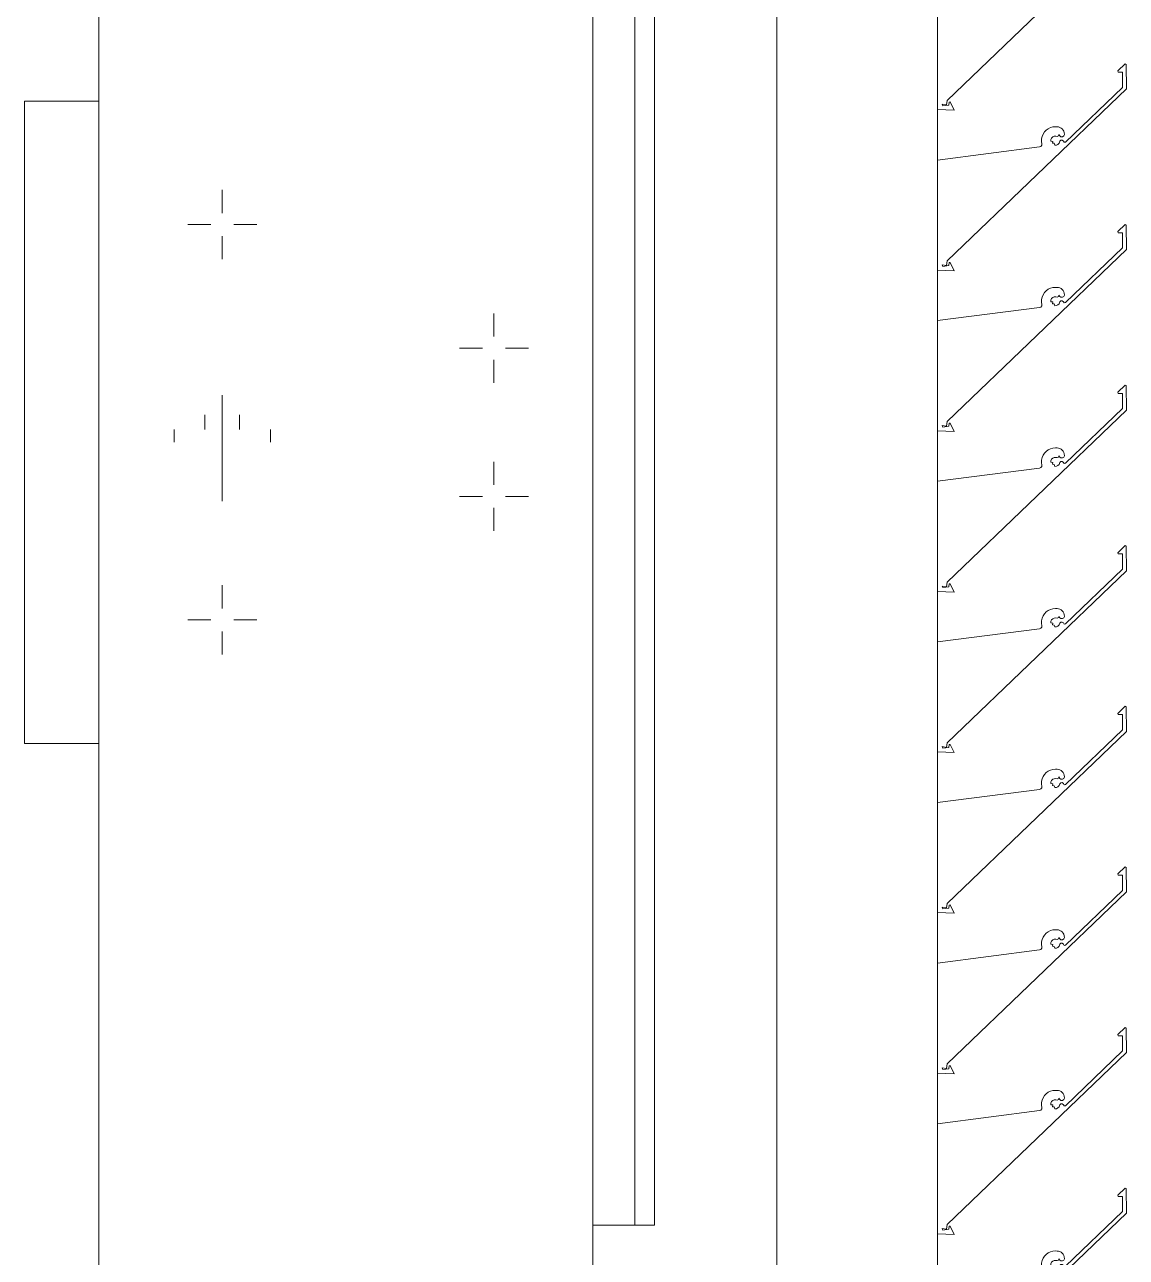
# Model space of a CAD drawing. Header units: millimetres. Extents: x -220592 to 404889, y -217665 to 38245.
# Drawn here: x 7829.876 to 7834.336, y -48116.195 to -48111.206 of the extents above; entities that cross this region are included whole.
import ezdxf

# ---------------------------------------------------------------- set-up
doc = ezdxf.new("R2010")
doc.units = ezdxf.units.MM
doc.linetypes.add('XKITLINE00', pattern=[0])
doc.linetypes.add('XKITLINE02', pattern=[4, 2, -2])
doc.layers.add('Bolt', color=7, linetype='Continuous', lineweight=0)
doc.layers.add('Part', color=7, linetype='Continuous', lineweight=0)

# ---------------------------------------------------------------- blocks, each defined once
blk = doc.blocks.new('*A15046')
at = {"layer": 'Part', "color": 7, "linetype": 'XKITLINE00', "lineweight": 0}
for p, q in [((92.53, 356.643483), (92.53, 93.899527)), ((94.53, 93.899527), (94.53, 244.699959))]:
    blk.add_line(p, q, dxfattribs=at)
blk = doc.blocks.new('*A15521')
at = {"layer": 'Part', "color": 7, "linetype": 'XKITLINE00', "lineweight": 0}
for p, q in [((95.275304, 90.50547), (95.275304, 107.265356)), ((95.925304, 90.50547), (95.925304, 107.265356))]:
    blk.add_line(p, q, dxfattribs=at)
blk = doc.blocks.new('*A15522')
at = {"layer": 'Part', "color": 7, "linetype": 'XKITLINE00', "lineweight": 0}
for p, q in [((96.684794, 98.200681), (96.656145, 98.171793)), ((96.689475, 98.198213), (96.684794, 98.200681)), ((96.690028, 98.099062), (96.689475, 98.198213)), ((96.656145, 98.171793), (96.65723, 98.166872)), ((96.65723, 98.166872), (96.67465, 98.166775)), ((96.67465, 98.166775), (96.674993, 98.105429)), ((95.964906, 97.402816), (96.690028, 98.099062)), ((96.674993, 98.105429), (96.443977, 97.884026)), ((96.373725, 97.93816), (96.365409, 97.932182)), ((96.382988, 97.942533), (96.373725, 97.93816)), ((96.392889, 97.945156), (96.382988, 97.942533)), ((96.403102, 97.945941), (96.392889, 97.945156)), ((96.409901, 97.945843), (96.403102, 97.945941)), ((96.415629, 97.945207), (96.409901, 97.945843)), ((96.42113, 97.943488), (96.415629, 97.945207)), ((96.4262, 97.940748), (96.42113, 97.943488)), ((96.430653, 97.93709), (96.4262, 97.940748)), ((96.434325, 97.932647), (96.430653, 97.93709)), ((96.346452, 97.896816), (96.346077, 97.88658)), ((96.346077, 97.88658), (96.347563, 97.876446)), ((96.348675, 97.906815), (96.346452, 97.896816)), ((96.352673, 97.916245), (96.348675, 97.906815)), ((96.358313, 97.924795), (96.352673, 97.916245)), ((96.365409, 97.932182), (96.358313, 97.924795)), ((96.38407, 97.88798), (96.384639, 97.894464)), ((96.391775, 97.886874), (96.38407, 97.88798)), ((96.384639, 97.894464), (96.387441, 97.900338)), ((96.387441, 97.900338), (96.392123, 97.90486)), ((96.390606, 97.879814), (96.391775, 97.886874)), ((96.392123, 97.90486), (96.398091, 97.907458)), ((96.398091, 97.907458), (96.404591, 97.907802)), ((96.404591, 97.907802), (96.410509, 97.906897)), ((96.410509, 97.906897), (96.41532, 97.909304)), ((96.41532, 97.909304), (96.41735, 97.914285)), ((96.41735, 97.914285), (96.420292, 97.908813)), ((96.420622, 97.887052), (96.417508, 97.879478)), ((96.420292, 97.908813), (96.425448, 97.905595)), ((96.424805, 97.891209), (96.420622, 97.887052)), ((96.430699, 97.891415), (96.424805, 97.891209)), ((96.425448, 97.905595), (96.431526, 97.905607)), ((96.435163, 97.887561), (96.430699, 97.891415)), ((96.431526, 97.905607), (96.43667, 97.908844)), ((96.437079, 97.927584), (96.434325, 97.932647)), ((96.438818, 97.882934), (96.435163, 97.887561)), ((96.43667, 97.908844), (96.43931, 97.914318)), ((96.438814, 97.922088), (96.437079, 97.927584)), ((96.43931, 97.914318), (96.438814, 97.922088)), ((96.443977, 97.884026), (96.438818, 97.882934)), ((96.339112, 97.864182), (95.925304, 97.811178)), ((96.344187, 97.866372), (96.339112, 97.864182)), ((96.347324, 97.870924), (96.344187, 97.866372)), ((96.347563, 97.876446), (96.347324, 97.870924)), ((96.397771, 97.87887), (96.390606, 97.879814)), ((96.400093, 97.87148), (96.397771, 97.87887)), ((96.406765, 97.871902), (96.400093, 97.87148)), ((96.412841, 97.874692), (96.406765, 97.871902)), ((96.417508, 97.879478), (96.412841, 97.874692)), ((95.944993, 97.387177), (95.962009, 97.384273)), ((95.947029, 97.380604), (95.944993, 97.387177)), ((95.962009, 97.384273), (95.964906, 97.402816)), ((95.972141, 97.395935), (95.972012, 97.383744)), ((95.977264, 97.396347), (95.972141, 97.395935)), ((95.992799, 97.36286), (95.977264, 97.396347)), ((95.925304, 97.365474), (95.992799, 97.36286)), ((95.972012, 97.383744), (95.947029, 97.380604))]:
    blk.add_line(p, q, dxfattribs=at)
blk = doc.blocks.new('*A15523')
at = {"layer": 'Part', "color": 7, "linetype": 'XKITLINE00', "lineweight": 0}
for p, q in [((96.684794, 98.850681), (96.656145, 98.821793)), ((96.689475, 98.848213), (96.684794, 98.850681)), ((96.690028, 98.749062), (96.689475, 98.848213)), ((96.656145, 98.821793), (96.65723, 98.816872)), ((96.65723, 98.816872), (96.67465, 98.816775)), ((96.67465, 98.816775), (96.674993, 98.755429)), ((95.964906, 98.052816), (96.690028, 98.749062)), ((96.674993, 98.755429), (96.443977, 98.534026)), ((96.365409, 98.582182), (96.358313, 98.574795)), ((96.373725, 98.58816), (96.365409, 98.582182)), ((96.382988, 98.592533), (96.373725, 98.58816)), ((96.392889, 98.595156), (96.382988, 98.592533)), ((96.403102, 98.595941), (96.392889, 98.595156)), ((96.409901, 98.595843), (96.403102, 98.595941)), ((96.415629, 98.595207), (96.409901, 98.595843)), ((96.42113, 98.593488), (96.415629, 98.595207)), ((96.4262, 98.590748), (96.42113, 98.593488)), ((96.430653, 98.58709), (96.4262, 98.590748)), ((96.434325, 98.582647), (96.430653, 98.58709)), ((96.437079, 98.577584), (96.434325, 98.582647)), ((96.346452, 98.546816), (96.346077, 98.53658)), ((96.346077, 98.53658), (96.347563, 98.526446)), ((96.348675, 98.556815), (96.346452, 98.546816)), ((96.352673, 98.566245), (96.348675, 98.556815)), ((96.358313, 98.574795), (96.352673, 98.566245)), ((96.38407, 98.53798), (96.384639, 98.544464)), ((96.391775, 98.536874), (96.38407, 98.53798)), ((96.384639, 98.544464), (96.387441, 98.550338)), ((96.387441, 98.550338), (96.392123, 98.55486)), ((96.390606, 98.529814), (96.391775, 98.536874)), ((96.392123, 98.55486), (96.398091, 98.557458)), ((96.398091, 98.557458), (96.404591, 98.557802)), ((96.404591, 98.557802), (96.410509, 98.556897)), ((96.410509, 98.556897), (96.41532, 98.559304)), ((96.41532, 98.559304), (96.41735, 98.564285)), ((96.41735, 98.564285), (96.420292, 98.558813)), ((96.420622, 98.537052), (96.417508, 98.529478)), ((96.420292, 98.558813), (96.425448, 98.555595)), ((96.424805, 98.541209), (96.420622, 98.537052)), ((96.430699, 98.541415), (96.424805, 98.541209)), ((96.425448, 98.555595), (96.431526, 98.555607)), ((96.435163, 98.537561), (96.430699, 98.541415)), ((96.431526, 98.555607), (96.43667, 98.558844)), ((96.438818, 98.532934), (96.435163, 98.537561)), ((96.43667, 98.558844), (96.43931, 98.564318)), ((96.438814, 98.572088), (96.437079, 98.577584)), ((96.43931, 98.564318), (96.438814, 98.572088)), ((96.443977, 98.534026), (96.438818, 98.532934)), ((96.339112, 98.514182), (95.925304, 98.461178)), ((96.344187, 98.516372), (96.339112, 98.514182)), ((96.347324, 98.520924), (96.344187, 98.516372)), ((96.347563, 98.526446), (96.347324, 98.520924)), ((96.397771, 98.52887), (96.390606, 98.529814)), ((96.400093, 98.52148), (96.397771, 98.52887)), ((96.406765, 98.521902), (96.400093, 98.52148)), ((96.412841, 98.524692), (96.406765, 98.521902)), ((96.417508, 98.529478), (96.412841, 98.524692)), ((95.944993, 98.037177), (95.962009, 98.034273)), ((95.947029, 98.030604), (95.944993, 98.037177)), ((95.972012, 98.033744), (95.947029, 98.030604)), ((95.962009, 98.034273), (95.964906, 98.052816)), ((95.972141, 98.045935), (95.972012, 98.033744)), ((95.977264, 98.046347), (95.972141, 98.045935)), ((95.992799, 98.01286), (95.977264, 98.046347)), ((95.925304, 98.015474), (95.992799, 98.01286))]:
    blk.add_line(p, q, dxfattribs=at)
blk = doc.blocks.new('*A15524')
at = {"layer": 'Part', "color": 7, "linetype": 'XKITLINE00', "lineweight": 0}
for p, q in [((96.684794, 99.500681), (96.656145, 99.471793)), ((96.689475, 99.498213), (96.684794, 99.500681)), ((96.690028, 99.399062), (96.689475, 99.498213)), ((96.656145, 99.471793), (96.65723, 99.466872)), ((96.65723, 99.466872), (96.67465, 99.466775)), ((96.67465, 99.466775), (96.674993, 99.405429)), ((95.964906, 98.702816), (96.690028, 99.399062)), ((96.674993, 99.405429), (96.443977, 99.184026)), ((96.365409, 99.232182), (96.358313, 99.224795)), ((96.373725, 99.23816), (96.365409, 99.232182)), ((96.382988, 99.242533), (96.373725, 99.23816)), ((96.392889, 99.245156), (96.382988, 99.242533)), ((96.403102, 99.245941), (96.392889, 99.245156)), ((96.409901, 99.245843), (96.403102, 99.245941)), ((96.415629, 99.245207), (96.409901, 99.245843)), ((96.42113, 99.243488), (96.415629, 99.245207)), ((96.4262, 99.240748), (96.42113, 99.243488)), ((96.430653, 99.23709), (96.4262, 99.240748)), ((96.434325, 99.232647), (96.430653, 99.23709)), ((96.437079, 99.227584), (96.434325, 99.232647)), ((96.346452, 99.196816), (96.346077, 99.18658)), ((96.346077, 99.18658), (96.347563, 99.176446)), ((96.348675, 99.206815), (96.346452, 99.196816)), ((96.352673, 99.216245), (96.348675, 99.206815)), ((96.358313, 99.224795), (96.352673, 99.216245)), ((96.38407, 99.18798), (96.384639, 99.194464)), ((96.391775, 99.186874), (96.38407, 99.18798)), ((96.384639, 99.194464), (96.387441, 99.200338)), ((96.387441, 99.200338), (96.392123, 99.20486)), ((96.390606, 99.179814), (96.391775, 99.186874)), ((96.392123, 99.20486), (96.398091, 99.207458)), ((96.398091, 99.207458), (96.404591, 99.207802)), ((96.404591, 99.207802), (96.410509, 99.206897)), ((96.410509, 99.206897), (96.41532, 99.209304)), ((96.41532, 99.209304), (96.41735, 99.214285)), ((96.41735, 99.214285), (96.420292, 99.208813)), ((96.420622, 99.187052), (96.417508, 99.179478)), ((96.420292, 99.208813), (96.425448, 99.205595)), ((96.424805, 99.191209), (96.420622, 99.187052)), ((96.430699, 99.191415), (96.424805, 99.191209)), ((96.425448, 99.205595), (96.431526, 99.205607)), ((96.435163, 99.187561), (96.430699, 99.191415)), ((96.431526, 99.205607), (96.43667, 99.208844)), ((96.438818, 99.182934), (96.435163, 99.187561)), ((96.43667, 99.208844), (96.43931, 99.214318)), ((96.438814, 99.222088), (96.437079, 99.227584)), ((96.43931, 99.214318), (96.438814, 99.222088)), ((96.443977, 99.184026), (96.438818, 99.182934)), ((96.339112, 99.164182), (95.925304, 99.111178)), ((96.344187, 99.166372), (96.339112, 99.164182)), ((96.347324, 99.170924), (96.344187, 99.166372)), ((96.347563, 99.176446), (96.347324, 99.170924)), ((96.397771, 99.17887), (96.390606, 99.179814)), ((96.400093, 99.17148), (96.397771, 99.17887)), ((96.406765, 99.171902), (96.400093, 99.17148)), ((96.412841, 99.174692), (96.406765, 99.171902)), ((96.417508, 99.179478), (96.412841, 99.174692)), ((95.944993, 98.687177), (95.962009, 98.684273)), ((95.947029, 98.680604), (95.944993, 98.687177)), ((95.972012, 98.683744), (95.947029, 98.680604)), ((95.962009, 98.684273), (95.964906, 98.702816)), ((95.972141, 98.695935), (95.972012, 98.683744)), ((95.977264, 98.696347), (95.972141, 98.695935)), ((95.992799, 98.66286), (95.977264, 98.696347)), ((95.925304, 98.665474), (95.992799, 98.66286))]:
    blk.add_line(p, q, dxfattribs=at)
blk = doc.blocks.new('*A15556')
at = {"layer": 'Part', "color": 7, "linetype": 'XKITLINE00', "lineweight": 0}
for p, q in [((94.700136, 94.15), (94.700136, 121.4)), ((94.780136, 94.15), (94.780136, 121.4)), ((94.53, 94.15), (94.780136, 94.15))]:
    blk.add_line(p, q, dxfattribs=at)
blk = doc.blocks.new('*A15560')
at = {"layer": 'Part', "color": 7, "linetype": 'XKITLINE00', "lineweight": 0}
for p, q in [((96.684794, 94.300681), (96.656145, 94.271793)), ((96.689475, 94.298213), (96.684794, 94.300681)), ((96.690028, 94.199062), (96.689475, 94.298213)), ((96.656145, 94.271793), (96.65723, 94.266872)), ((96.65723, 94.266872), (96.67465, 94.266775)), ((96.67465, 94.266775), (96.674993, 94.205429)), ((95.964906, 93.502816), (96.690028, 94.199062)), ((96.674993, 94.205429), (96.443977, 93.984026)), ((96.382988, 94.042533), (96.373725, 94.03816)), ((96.392889, 94.045156), (96.382988, 94.042533)), ((96.403102, 94.045941), (96.392889, 94.045156)), ((96.409901, 94.045843), (96.403102, 94.045941)), ((96.415629, 94.045207), (96.409901, 94.045843)), ((96.42113, 94.043488), (96.415629, 94.045207)), ((96.4262, 94.040748), (96.42113, 94.043488)), ((96.346452, 93.996816), (96.346077, 93.98658)), ((96.348675, 94.006815), (96.346452, 93.996816)), ((96.352673, 94.016245), (96.348675, 94.006815)), ((96.358313, 94.024795), (96.352673, 94.016245)), ((96.365409, 94.032182), (96.358313, 94.024795)), ((96.373725, 94.03816), (96.365409, 94.032182)), ((96.38407, 93.98798), (96.384639, 93.994464)), ((96.384639, 93.994464), (96.387441, 94.000338)), ((96.387441, 94.000338), (96.392123, 94.00486)), ((96.392123, 94.00486), (96.398091, 94.007458)), ((96.398091, 94.007458), (96.404591, 94.007802)), ((96.404591, 94.007802), (96.410509, 94.006897)), ((96.410509, 94.006897), (96.41532, 94.009304)), ((96.41532, 94.009304), (96.41735, 94.014285)), ((96.41735, 94.014285), (96.420292, 94.008813)), ((96.420292, 94.008813), (96.425448, 94.005595)), ((96.425448, 94.005595), (96.431526, 94.005607)), ((96.430653, 94.03709), (96.4262, 94.040748)), ((96.434325, 94.032647), (96.430653, 94.03709)), ((96.431526, 94.005607), (96.43667, 94.008844)), ((96.437079, 94.027584), (96.434325, 94.032647)), ((96.43667, 94.008844), (96.43931, 94.014318)), ((96.438814, 94.022088), (96.437079, 94.027584)), ((96.43931, 94.014318), (96.438814, 94.022088)), ((96.339112, 93.964182), (95.925304, 93.911178)), ((96.344187, 93.966372), (96.339112, 93.964182)), ((96.347324, 93.970924), (96.344187, 93.966372)), ((96.346077, 93.98658), (96.347563, 93.976446)), ((96.347563, 93.976446), (96.347324, 93.970924)), ((96.391775, 93.986874), (96.38407, 93.98798)), ((96.390606, 93.979814), (96.391775, 93.986874)), ((96.397771, 93.97887), (96.390606, 93.979814)), ((96.400093, 93.97148), (96.397771, 93.97887)), ((96.406765, 93.971902), (96.400093, 93.97148)), ((96.412841, 93.974692), (96.406765, 93.971902)), ((96.417508, 93.979478), (96.412841, 93.974692)), ((96.420622, 93.987052), (96.417508, 93.979478)), ((96.424805, 93.991209), (96.420622, 93.987052)), ((96.430699, 93.991415), (96.424805, 93.991209)), ((96.435163, 93.987561), (96.430699, 93.991415)), ((96.438818, 93.982934), (96.435163, 93.987561)), ((96.443977, 93.984026), (96.438818, 93.982934)), ((95.962009, 93.484273), (95.964906, 93.502816)), ((95.972141, 93.495935), (95.972012, 93.483744)), ((95.977264, 93.496347), (95.972141, 93.495935)), ((95.992799, 93.46286), (95.977264, 93.496347)), ((95.925304, 93.465474), (95.992799, 93.46286)), ((95.944993, 93.487177), (95.962009, 93.484273)), ((95.947029, 93.480604), (95.944993, 93.487177)), ((95.972012, 93.483744), (95.947029, 93.480604))]:
    blk.add_line(p, q, dxfattribs=at)
blk = doc.blocks.new('*A15561')
at = {"layer": 'Part', "color": 7, "linetype": 'XKITLINE00', "lineweight": 0}
for p, q in [((96.684794, 94.950681), (96.656145, 94.921793)), ((96.689475, 94.948213), (96.684794, 94.950681)), ((96.690028, 94.849062), (96.689475, 94.948213)), ((96.656145, 94.921793), (96.65723, 94.916872)), ((96.65723, 94.916872), (96.67465, 94.916775)), ((96.67465, 94.916775), (96.674993, 94.855429)), ((95.964906, 94.152816), (96.690028, 94.849062)), ((96.674993, 94.855429), (96.443977, 94.634026)), ((96.382988, 94.692533), (96.373725, 94.68816)), ((96.392889, 94.695156), (96.382988, 94.692533)), ((96.403102, 94.695941), (96.392889, 94.695156)), ((96.409901, 94.695843), (96.403102, 94.695941)), ((96.415629, 94.695207), (96.409901, 94.695843)), ((96.42113, 94.693488), (96.415629, 94.695207)), ((96.4262, 94.690748), (96.42113, 94.693488)), ((96.430653, 94.68709), (96.4262, 94.690748)), ((96.346452, 94.646816), (96.346077, 94.63658)), ((96.348675, 94.656815), (96.346452, 94.646816)), ((96.352673, 94.666245), (96.348675, 94.656815)), ((96.358313, 94.674795), (96.352673, 94.666245)), ((96.365409, 94.682182), (96.358313, 94.674795)), ((96.373725, 94.68816), (96.365409, 94.682182)), ((96.38407, 94.63798), (96.384639, 94.644464)), ((96.384639, 94.644464), (96.387441, 94.650338)), ((96.387441, 94.650338), (96.392123, 94.65486)), ((96.392123, 94.65486), (96.398091, 94.657458)), ((96.398091, 94.657458), (96.404591, 94.657802)), ((96.404591, 94.657802), (96.410509, 94.656897)), ((96.410509, 94.656897), (96.41532, 94.659304)), ((96.41532, 94.659304), (96.41735, 94.664285)), ((96.41735, 94.664285), (96.420292, 94.658813)), ((96.420292, 94.658813), (96.425448, 94.655595)), ((96.424805, 94.641209), (96.420622, 94.637052)), ((96.430699, 94.641415), (96.424805, 94.641209)), ((96.425448, 94.655595), (96.431526, 94.655607)), ((96.434325, 94.682647), (96.430653, 94.68709)), ((96.435163, 94.637561), (96.430699, 94.641415)), ((96.431526, 94.655607), (96.43667, 94.658844)), ((96.437079, 94.677584), (96.434325, 94.682647)), ((96.43667, 94.658844), (96.43931, 94.664318)), ((96.438814, 94.672088), (96.437079, 94.677584)), ((96.43931, 94.664318), (96.438814, 94.672088)), ((96.339112, 94.614182), (95.925304, 94.561178)), ((96.344187, 94.616372), (96.339112, 94.614182)), ((96.347324, 94.620924), (96.344187, 94.616372)), ((96.346077, 94.63658), (96.347563, 94.626446)), ((96.347563, 94.626446), (96.347324, 94.620924)), ((96.391775, 94.636874), (96.38407, 94.63798)), ((96.390606, 94.629814), (96.391775, 94.636874)), ((96.397771, 94.62887), (96.390606, 94.629814)), ((96.400093, 94.62148), (96.397771, 94.62887)), ((96.406765, 94.621902), (96.400093, 94.62148)), ((96.412841, 94.624692), (96.406765, 94.621902)), ((96.417508, 94.629478), (96.412841, 94.624692)), ((96.420622, 94.637052), (96.417508, 94.629478)), ((96.438818, 94.632934), (96.435163, 94.637561)), ((96.443977, 94.634026), (96.438818, 94.632934)), ((95.962009, 94.134273), (95.964906, 94.152816)), ((95.972141, 94.145935), (95.972012, 94.133744)), ((95.977264, 94.146347), (95.972141, 94.145935)), ((95.992799, 94.11286), (95.977264, 94.146347)), ((95.925304, 94.115474), (95.992799, 94.11286)), ((95.944993, 94.137177), (95.962009, 94.134273)), ((95.947029, 94.130604), (95.944993, 94.137177)), ((95.972012, 94.133744), (95.947029, 94.130604))]:
    blk.add_line(p, q, dxfattribs=at)
blk = doc.blocks.new('*A15562')
at = {"layer": 'Part', "color": 7, "linetype": 'XKITLINE00', "lineweight": 0}
for p, q in [((96.684794, 95.600681), (96.656145, 95.571793)), ((96.689475, 95.598213), (96.684794, 95.600681)), ((96.690028, 95.499062), (96.689475, 95.598213)), ((96.656145, 95.571793), (96.65723, 95.566872)), ((96.65723, 95.566872), (96.67465, 95.566775)), ((96.67465, 95.566775), (96.674993, 95.505429)), ((95.964906, 94.802816), (96.690028, 95.499062)), ((96.674993, 95.505429), (96.443977, 95.284026)), ((96.382988, 95.342533), (96.373725, 95.33816)), ((96.392889, 95.345156), (96.382988, 95.342533)), ((96.403102, 95.345941), (96.392889, 95.345156)), ((96.409901, 95.345843), (96.403102, 95.345941)), ((96.415629, 95.345207), (96.409901, 95.345843)), ((96.42113, 95.343488), (96.415629, 95.345207)), ((96.4262, 95.340748), (96.42113, 95.343488)), ((96.430653, 95.33709), (96.4262, 95.340748)), ((96.346452, 95.296816), (96.346077, 95.28658)), ((96.348675, 95.306815), (96.346452, 95.296816)), ((96.352673, 95.316245), (96.348675, 95.306815)), ((96.358313, 95.324795), (96.352673, 95.316245)), ((96.365409, 95.332182), (96.358313, 95.324795)), ((96.373725, 95.33816), (96.365409, 95.332182)), ((96.38407, 95.28798), (96.384639, 95.294464)), ((96.384639, 95.294464), (96.387441, 95.300338)), ((96.387441, 95.300338), (96.392123, 95.30486)), ((96.392123, 95.30486), (96.398091, 95.307458)), ((96.398091, 95.307458), (96.404591, 95.307802)), ((96.404591, 95.307802), (96.410509, 95.306897)), ((96.410509, 95.306897), (96.41532, 95.309304)), ((96.41532, 95.309304), (96.41735, 95.314285)), ((96.41735, 95.314285), (96.420292, 95.308813)), ((96.420292, 95.308813), (96.425448, 95.305595)), ((96.424805, 95.291209), (96.420622, 95.287052)), ((96.430699, 95.291415), (96.424805, 95.291209)), ((96.425448, 95.305595), (96.431526, 95.305607)), ((96.434325, 95.332647), (96.430653, 95.33709)), ((96.435163, 95.287561), (96.430699, 95.291415)), ((96.431526, 95.305607), (96.43667, 95.308844)), ((96.437079, 95.327584), (96.434325, 95.332647)), ((96.43667, 95.308844), (96.43931, 95.314318)), ((96.438814, 95.322088), (96.437079, 95.327584)), ((96.43931, 95.314318), (96.438814, 95.322088)), ((96.339112, 95.264182), (95.925304, 95.211178)), ((96.344187, 95.266372), (96.339112, 95.264182)), ((96.347324, 95.270924), (96.344187, 95.266372)), ((96.346077, 95.28658), (96.347563, 95.276446)), ((96.347563, 95.276446), (96.347324, 95.270924)), ((96.391775, 95.286874), (96.38407, 95.28798)), ((96.390606, 95.279814), (96.391775, 95.286874)), ((96.397771, 95.27887), (96.390606, 95.279814)), ((96.400093, 95.27148), (96.397771, 95.27887)), ((96.406765, 95.271902), (96.400093, 95.27148)), ((96.412841, 95.274692), (96.406765, 95.271902)), ((96.417508, 95.279478), (96.412841, 95.274692)), ((96.420622, 95.287052), (96.417508, 95.279478)), ((96.438818, 95.282934), (96.435163, 95.287561)), ((96.443977, 95.284026), (96.438818, 95.282934)), ((95.962009, 94.784273), (95.964906, 94.802816)), ((95.972141, 94.795935), (95.972012, 94.783744)), ((95.977264, 94.796347), (95.972141, 94.795935)), ((95.992799, 94.76286), (95.977264, 94.796347)), ((95.925304, 94.765474), (95.992799, 94.76286)), ((95.944993, 94.787177), (95.962009, 94.784273)), ((95.947029, 94.780604), (95.944993, 94.787177)), ((95.972012, 94.783744), (95.947029, 94.780604))]:
    blk.add_line(p, q, dxfattribs=at)
blk = doc.blocks.new('*A15563')
at = {"layer": 'Part', "color": 7, "linetype": 'XKITLINE00', "lineweight": 0}
for p, q in [((96.684794, 96.250681), (96.656145, 96.221793)), ((96.689475, 96.248213), (96.684794, 96.250681)), ((96.690028, 96.149062), (96.689475, 96.248213)), ((96.656145, 96.221793), (96.65723, 96.216872)), ((96.65723, 96.216872), (96.67465, 96.216775)), ((96.67465, 96.216775), (96.674993, 96.155429)), ((95.964906, 95.452816), (96.690028, 96.149062)), ((96.674993, 96.155429), (96.443977, 95.934026)), ((96.373725, 95.98816), (96.365409, 95.982182)), ((96.382988, 95.992533), (96.373725, 95.98816)), ((96.392889, 95.995156), (96.382988, 95.992533)), ((96.403102, 95.995941), (96.392889, 95.995156)), ((96.409901, 95.995843), (96.403102, 95.995941)), ((96.415629, 95.995207), (96.409901, 95.995843)), ((96.42113, 95.993488), (96.415629, 95.995207)), ((96.4262, 95.990748), (96.42113, 95.993488)), ((96.430653, 95.98709), (96.4262, 95.990748)), ((96.346452, 95.946816), (96.346077, 95.93658)), ((96.348675, 95.956815), (96.346452, 95.946816)), ((96.352673, 95.966245), (96.348675, 95.956815)), ((96.358313, 95.974795), (96.352673, 95.966245)), ((96.365409, 95.982182), (96.358313, 95.974795)), ((96.38407, 95.93798), (96.384639, 95.944464)), ((96.391775, 95.936874), (96.38407, 95.93798)), ((96.384639, 95.944464), (96.387441, 95.950338)), ((96.387441, 95.950338), (96.392123, 95.95486)), ((96.392123, 95.95486), (96.398091, 95.957458)), ((96.398091, 95.957458), (96.404591, 95.957802)), ((96.404591, 95.957802), (96.410509, 95.956897)), ((96.410509, 95.956897), (96.41532, 95.959304)), ((96.41532, 95.959304), (96.41735, 95.964285)), ((96.41735, 95.964285), (96.420292, 95.958813)), ((96.420292, 95.958813), (96.425448, 95.955595)), ((96.424805, 95.941209), (96.420622, 95.937052)), ((96.430699, 95.941415), (96.424805, 95.941209)), ((96.425448, 95.955595), (96.431526, 95.955607)), ((96.434325, 95.982647), (96.430653, 95.98709)), ((96.435163, 95.937561), (96.430699, 95.941415)), ((96.431526, 95.955607), (96.43667, 95.958844)), ((96.437079, 95.977584), (96.434325, 95.982647)), ((96.438818, 95.932934), (96.435163, 95.937561)), ((96.43667, 95.958844), (96.43931, 95.964318)), ((96.438814, 95.972088), (96.437079, 95.977584)), ((96.43931, 95.964318), (96.438814, 95.972088)), ((96.339112, 95.914182), (95.925304, 95.861178)), ((96.344187, 95.916372), (96.339112, 95.914182)), ((96.347324, 95.920924), (96.344187, 95.916372)), ((96.346077, 95.93658), (96.347563, 95.926446)), ((96.347563, 95.926446), (96.347324, 95.920924)), ((96.390606, 95.929814), (96.391775, 95.936874)), ((96.397771, 95.92887), (96.390606, 95.929814)), ((96.400093, 95.92148), (96.397771, 95.92887)), ((96.406765, 95.921902), (96.400093, 95.92148)), ((96.412841, 95.924692), (96.406765, 95.921902)), ((96.417508, 95.929478), (96.412841, 95.924692)), ((96.420622, 95.937052), (96.417508, 95.929478)), ((96.443977, 95.934026), (96.438818, 95.932934)), ((95.962009, 95.434273), (95.964906, 95.452816)), ((95.972141, 95.445935), (95.972012, 95.433744)), ((95.977264, 95.446347), (95.972141, 95.445935)), ((95.992799, 95.41286), (95.977264, 95.446347)), ((95.925304, 95.415474), (95.992799, 95.41286)), ((95.944993, 95.437177), (95.962009, 95.434273)), ((95.947029, 95.430604), (95.944993, 95.437177)), ((95.972012, 95.433744), (95.947029, 95.430604))]:
    blk.add_line(p, q, dxfattribs=at)
blk = doc.blocks.new('*A15564')
at = {"layer": 'Part', "color": 7, "linetype": 'XKITLINE00', "lineweight": 0}
for p, q in [((96.684794, 96.900681), (96.656145, 96.871793)), ((96.689475, 96.898213), (96.684794, 96.900681)), ((96.690028, 96.799062), (96.689475, 96.898213)), ((96.656145, 96.871793), (96.65723, 96.866872)), ((96.65723, 96.866872), (96.67465, 96.866775)), ((96.67465, 96.866775), (96.674993, 96.805429)), ((95.964906, 96.102816), (96.690028, 96.799062)), ((96.674993, 96.805429), (96.443977, 96.584026)), ((96.373725, 96.63816), (96.365409, 96.632182)), ((96.382988, 96.642533), (96.373725, 96.63816)), ((96.392889, 96.645156), (96.382988, 96.642533)), ((96.403102, 96.645941), (96.392889, 96.645156)), ((96.409901, 96.645843), (96.403102, 96.645941)), ((96.415629, 96.645207), (96.409901, 96.645843)), ((96.42113, 96.643488), (96.415629, 96.645207)), ((96.4262, 96.640748), (96.42113, 96.643488)), ((96.430653, 96.63709), (96.4262, 96.640748)), ((96.434325, 96.632647), (96.430653, 96.63709)), ((96.346452, 96.596816), (96.346077, 96.58658)), ((96.346077, 96.58658), (96.347563, 96.576446)), ((96.348675, 96.606815), (96.346452, 96.596816)), ((96.352673, 96.616245), (96.348675, 96.606815)), ((96.358313, 96.624795), (96.352673, 96.616245)), ((96.365409, 96.632182), (96.358313, 96.624795)), ((96.38407, 96.58798), (96.384639, 96.594464)), ((96.391775, 96.586874), (96.38407, 96.58798)), ((96.384639, 96.594464), (96.387441, 96.600338)), ((96.387441, 96.600338), (96.392123, 96.60486)), ((96.390606, 96.579814), (96.391775, 96.586874)), ((96.392123, 96.60486), (96.398091, 96.607458)), ((96.398091, 96.607458), (96.404591, 96.607802)), ((96.404591, 96.607802), (96.410509, 96.606897)), ((96.410509, 96.606897), (96.41532, 96.609304)), ((96.41532, 96.609304), (96.41735, 96.614285)), ((96.41735, 96.614285), (96.420292, 96.608813)), ((96.420622, 96.587052), (96.417508, 96.579478)), ((96.420292, 96.608813), (96.425448, 96.605595)), ((96.424805, 96.591209), (96.420622, 96.587052)), ((96.430699, 96.591415), (96.424805, 96.591209)), ((96.425448, 96.605595), (96.431526, 96.605607)), ((96.435163, 96.587561), (96.430699, 96.591415)), ((96.431526, 96.605607), (96.43667, 96.608844)), ((96.437079, 96.627584), (96.434325, 96.632647)), ((96.438818, 96.582934), (96.435163, 96.587561)), ((96.43667, 96.608844), (96.43931, 96.614318)), ((96.438814, 96.622088), (96.437079, 96.627584)), ((96.43931, 96.614318), (96.438814, 96.622088)), ((96.339112, 96.564182), (95.925304, 96.511178)), ((96.344187, 96.566372), (96.339112, 96.564182)), ((96.347324, 96.570924), (96.344187, 96.566372)), ((96.347563, 96.576446), (96.347324, 96.570924)), ((96.397771, 96.57887), (96.390606, 96.579814)), ((96.400093, 96.57148), (96.397771, 96.57887)), ((96.406765, 96.571902), (96.400093, 96.57148)), ((96.412841, 96.574692), (96.406765, 96.571902)), ((96.417508, 96.579478), (96.412841, 96.574692)), ((96.443977, 96.584026), (96.438818, 96.582934)), ((95.944993, 96.087177), (95.962009, 96.084273)), ((95.947029, 96.080604), (95.944993, 96.087177)), ((95.962009, 96.084273), (95.964906, 96.102816)), ((95.972141, 96.095935), (95.972012, 96.083744)), ((95.977264, 96.096347), (95.972141, 96.095935)), ((95.992799, 96.06286), (95.977264, 96.096347)), ((95.925304, 96.065474), (95.992799, 96.06286)), ((95.972012, 96.083744), (95.947029, 96.080604))]:
    blk.add_line(p, q, dxfattribs=at)
blk = doc.blocks.new('*A15565')
at = {"layer": 'Part', "color": 7, "linetype": 'XKITLINE00', "lineweight": 0}
for p, q in [((96.684794, 97.550681), (96.656145, 97.521793)), ((96.689475, 97.548213), (96.684794, 97.550681)), ((96.690028, 97.449062), (96.689475, 97.548213)), ((96.656145, 97.521793), (96.65723, 97.516872)), ((96.65723, 97.516872), (96.67465, 97.516775)), ((96.67465, 97.516775), (96.674993, 97.455429)), ((95.964906, 96.752816), (96.690028, 97.449062)), ((96.674993, 97.455429), (96.443977, 97.234026)), ((96.373725, 97.28816), (96.365409, 97.282182)), ((96.382988, 97.292533), (96.373725, 97.28816)), ((96.392889, 97.295156), (96.382988, 97.292533)), ((96.403102, 97.295941), (96.392889, 97.295156)), ((96.409901, 97.295843), (96.403102, 97.295941)), ((96.415629, 97.295207), (96.409901, 97.295843)), ((96.42113, 97.293488), (96.415629, 97.295207)), ((96.4262, 97.290748), (96.42113, 97.293488)), ((96.430653, 97.28709), (96.4262, 97.290748)), ((96.434325, 97.282647), (96.430653, 97.28709)), ((96.346452, 97.246816), (96.346077, 97.23658)), ((96.346077, 97.23658), (96.347563, 97.226446)), ((96.348675, 97.256815), (96.346452, 97.246816)), ((96.352673, 97.266245), (96.348675, 97.256815)), ((96.358313, 97.274795), (96.352673, 97.266245)), ((96.365409, 97.282182), (96.358313, 97.274795)), ((96.38407, 97.23798), (96.384639, 97.244464)), ((96.391775, 97.236874), (96.38407, 97.23798)), ((96.384639, 97.244464), (96.387441, 97.250338)), ((96.387441, 97.250338), (96.392123, 97.25486)), ((96.390606, 97.229814), (96.391775, 97.236874)), ((96.392123, 97.25486), (96.398091, 97.257458)), ((96.398091, 97.257458), (96.404591, 97.257802)), ((96.404591, 97.257802), (96.410509, 97.256897)), ((96.410509, 97.256897), (96.41532, 97.259304)), ((96.41532, 97.259304), (96.41735, 97.264285)), ((96.41735, 97.264285), (96.420292, 97.258813)), ((96.420622, 97.237052), (96.417508, 97.229478)), ((96.420292, 97.258813), (96.425448, 97.255595)), ((96.424805, 97.241209), (96.420622, 97.237052)), ((96.430699, 97.241415), (96.424805, 97.241209)), ((96.425448, 97.255595), (96.431526, 97.255607)), ((96.435163, 97.237561), (96.430699, 97.241415)), ((96.431526, 97.255607), (96.43667, 97.258844)), ((96.437079, 97.277584), (96.434325, 97.282647)), ((96.438818, 97.232934), (96.435163, 97.237561)), ((96.43667, 97.258844), (96.43931, 97.264318)), ((96.438814, 97.272088), (96.437079, 97.277584)), ((96.43931, 97.264318), (96.438814, 97.272088)), ((96.339112, 97.214182), (95.925304, 97.161178)), ((96.344187, 97.216372), (96.339112, 97.214182)), ((96.347324, 97.220924), (96.344187, 97.216372)), ((96.347563, 97.226446), (96.347324, 97.220924)), ((96.397771, 97.22887), (96.390606, 97.229814)), ((96.400093, 97.22148), (96.397771, 97.22887)), ((96.406765, 97.221902), (96.400093, 97.22148)), ((96.412841, 97.224692), (96.406765, 97.221902)), ((96.417508, 97.229478), (96.412841, 97.224692)), ((96.443977, 97.234026), (96.438818, 97.232934)), ((95.944993, 96.737177), (95.962009, 96.734273)), ((95.947029, 96.730604), (95.944993, 96.737177)), ((95.962009, 96.734273), (95.964906, 96.752816)), ((95.972141, 96.745935), (95.972012, 96.733744)), ((95.977264, 96.746347), (95.972141, 96.745935)), ((95.992799, 96.71286), (95.977264, 96.746347)), ((95.925304, 96.715474), (95.992799, 96.71286)), ((95.972012, 96.733744), (95.947029, 96.730604))]:
    blk.add_line(p, q, dxfattribs=at)
blk = doc.blocks.new('*A15601')
at = {"layer": 'Part', "color": 7, "linetype": 'XKITLINE00', "lineweight": 0}
for p, q in [((92.53, 98.7), (92.230136, 98.7)), ((92.230136, 98.7), (92.230136, 96.1)), ((92.230136, 96.1), (92.53, 96.1))]:
    blk.add_line(p, q, dxfattribs=at)
blk = doc.blocks.new('*A15602')
at = {"layer": 'Bolt', "color": 7, "linetype": 'XKITLINE02', "lineweight": 0}
for p, q in [((93.030136, 97.5092), (93.030136, 97.08)), ((92.960136, 97.43), (92.960136, 97.37)), ((93.100136, 97.43), (93.100136, 97.37)), ((92.835136, 97.37), (92.835136, 97.32)), ((93.225136, 97.37), (93.225136, 97.32))]:
    blk.add_line(p, q, dxfattribs=at)
blk = doc.blocks.new('*A15603')
at = {"layer": 'Bolt', "color": 7, "linetype": 'XKITLINE00', "lineweight": 0}
for p, q in [((94.130136, 97.84), (94.130136, 97.74676)), ((93.990136, 97.7), (94.083376, 97.7)), ((94.270136, 97.7), (94.176896, 97.7)), ((94.130136, 97.56), (94.130136, 97.65324)), ((94.130136, 97.24), (94.130136, 97.14676)), ((93.990136, 97.1), (94.083376, 97.1)), ((94.270136, 97.1), (94.176896, 97.1)), ((94.130136, 96.96), (94.130136, 97.05324))]:
    blk.add_line(p, q, dxfattribs=at)
blk = doc.blocks.new('*A15604')
at = {"layer": 'Bolt', "color": 7, "linetype": 'XKITLINE00', "lineweight": 0}
for p, q in [((93.030136, 98.34), (93.030136, 98.24676)), ((92.890136, 98.2), (92.983376, 98.2)), ((93.170136, 98.2), (93.076896, 98.2)), ((93.030136, 98.06), (93.030136, 98.15324)), ((93.030136, 96.74), (93.030136, 96.64676)), ((92.890136, 96.6), (92.983376, 96.6)), ((93.170136, 96.6), (93.076896, 96.6)), ((93.030136, 96.46), (93.030136, 96.55324))]:
    blk.add_line(p, q, dxfattribs=at)

msp = doc.modelspace()

# ---------------------------------------------------------------- block references
at = {"color": 7, "lineweight": 0}
for name in ['*A15046', '*A15556', '*A15521', '*A15524', '*A15523', '*A15601', '*A15604', '*A15522', '*A15603', '*A15565', '*A15602', '*A15564', '*A15563', '*A15562', '*A15561', '*A15560']:
    msp.add_blockref(name, (7737.6457, -48210.2152), dxfattribs=at)

doc.saveas('drawing.dxf')
